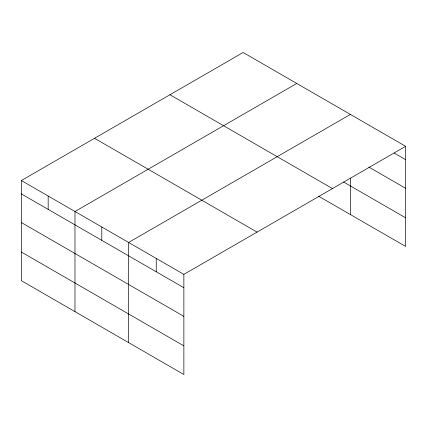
<?xml version="1.0" encoding="UTF-8"?>
<svg xmlns="http://www.w3.org/2000/svg" width="427" height="427" viewBox="0 0 427 427"><rect width="100%" height="100%" fill="white"/><g stroke="black" fill="none" stroke-linecap="round" stroke-linejoin="round"><path stroke-width="0.64" d="M21.35 180.541L183.866 274.369L183.866 374.506L21.35 280.678L21.35 180.541L243.134 52.494L405.65 146.322L405.65 246.459L318.446 196.11M296.765 83.457L74.981 211.504L74.981 311.641M350.396 114.42L128.612 242.467L128.612 342.603M183.866 274.369L405.65 146.322M394.137 153.037L405.65 159.682M368.811 167.053L405.65 188.318M343.548 181.971L405.65 217.823M169.946 94.751L332.462 188.579M94.538 138.284L257.054 232.112M21.35 193.901L183.866 287.729M21.35 222.536L183.866 316.364M21.35 252.042L183.866 345.87M350.396 178.054L350.396 214.557M156.239 258.415L156.239 271.78M101.797 226.983L101.797 240.348M48.166 196.02L48.166 209.385"/></g></svg>
